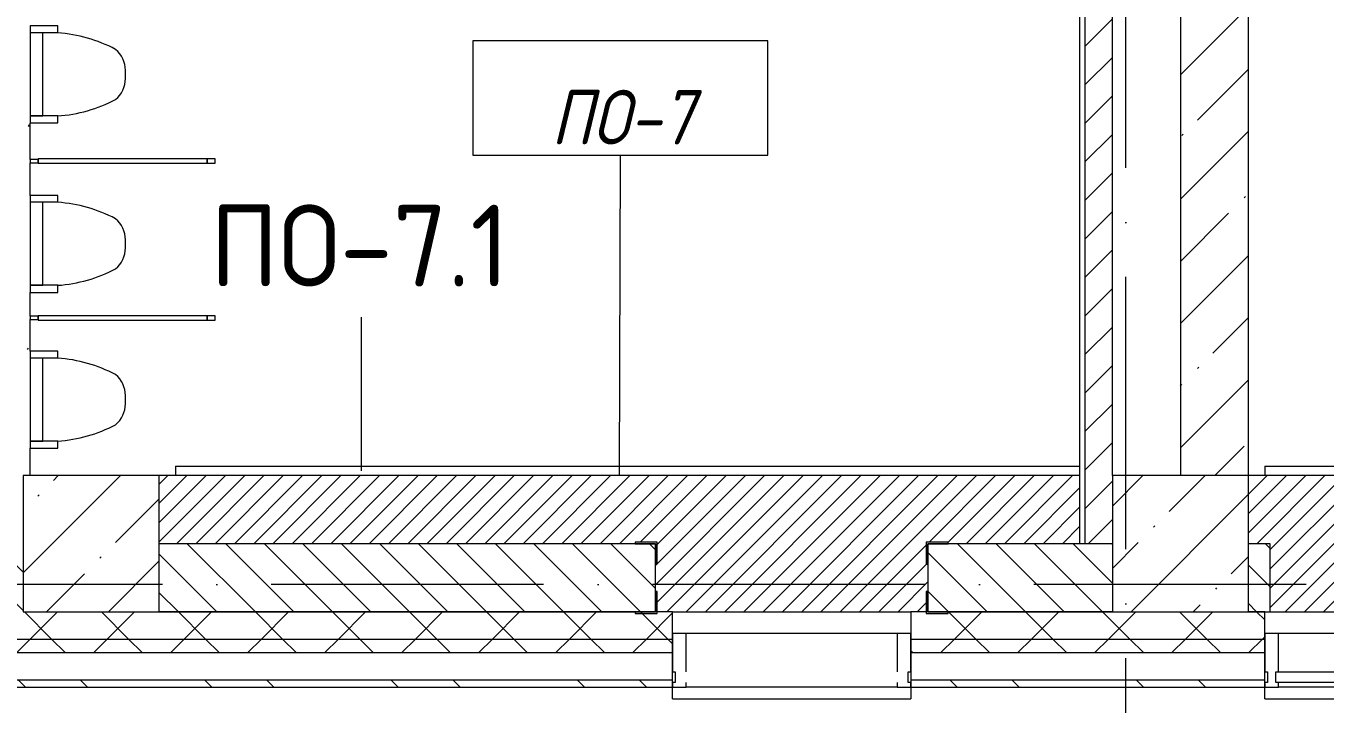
# Model space of a CAD drawing. Header units: millimetres. Extents: x -6467 to 106027, y -7090 to 195095.
# Drawn here: x 10520 to 15290, y 100357 to 102845 of the extents above; entities that cross this region are included whole.
import ezdxf

# ---------------------------------------------------------------- set-up
doc = ezdxf.new("R2010")
doc.units = ezdxf.units.MM
doc.linetypes.add('50_200_ШТРИХ_1Т_ш5_п1_п1_', pattern=[1400, 1000, -200, 0, -200])
for name, color, linetype, lineweight in [('A-FLOR', 7, 'Continuous', 9), ('A-FLOR-IDEN', 7, 'Continuous', 9), ('A-GLAZ', 7, 'Continuous', 5), ('A-GLAZ-CWMG', 7, 'Continuous', 9), ('A-GLAZ-CWMG-1', 7, 'Continuous', 20), ('A-WALL', 7, 'Continuous', 5), ('A-WALL-FNSH-1', 7, 'Continuous', 5), ('A-WALL-IDEN', 7, 'Continuous', 9), ('I-WALL', 7, 'Continuous', 5), ('S-COLS', 7, 'Continuous', 9), ('S-COLS-1', 7, 'Continuous', 5)]:
    doc.layers.add(name, color=color, linetype=linetype, lineweight=lineweight)
for name, color, linetype, lineweight, true_color in [('A-FLOR-PATT-1', 7, 'Continuous', 5, 0xd61c12), ('A-FLOR-PATT-3', 7, 'Continuous', 5, 0xd9e403), ('A-GENM-1', 7, 'Continuous', 9, 0xaaaaaa), ('A-GENM-2', 7, 'Continuous', 20, 0xaaaaaa), ('A-WALL-2', 7, 'Continuous', 5, 0xaaaaaa), ('I-WALL-1', 7, 'Continuous', 5, 0x787878), ('M-EQPM-1', 7, 'Continuous', 9, 0xaaaaaa), ('P-SANR-FIXT-1', 7, 'Continuous', 9, 0xaaaaaa), ('Оси-3', 7, '50_200_ШТРИХ_1Т_ш5_п1_п1_', 9, 0xaaaaaa)]:
    doc.layers.add(name, color=color, linetype=linetype, lineweight=lineweight, true_color=true_color)
doc.styles.add('GOST Common', font='', dxfattribs={"height": 300})
doc.styles.add('GOST Common_I', font='', dxfattribs={"width": 0.9, "height": 200})
doc.styles.get('GOST Common').set_extended_font_data('GOST Common')
doc.styles.get('GOST Common_I').set_extended_font_data('GOST Common', italic=True)
pattern_1 = [(0, (109.45, 102614.03), (406.4, 101.6), [6.706, -298.094, 6.706, -298.094, -1625.6]), (0, (109.45, 102614.03), (406.4, 101.6), [-609.6, 6.706, -602.894, 6.706, -298.094, -711.2]), (0, (109.45, 102614.03), (406.4, 101.6), [-1524, 6.706, -196.494, 6.706, -501.294]), (120, (261.85, 102664.83), (-291.1882, 301.1527), [6.706, -298.094, 6.706, -298.094, -1625.6]), (120, (261.85, 102664.83), (-291.1882, 301.1527), [-609.6, 6.706, -602.894, 6.706, -298.094, -711.2]), (120, (261.85, 102664.83), (-291.1882, 301.1527), [-1524, 6.706, -196.494, 6.706, -501.294]), (240, (312.65, 102868.03), (-115.2118, -402.7527), [6.706, -298.094, 6.706, -298.094, -1625.6]), (240, (312.65, 102868.03), (-115.2118, -402.7527), [-609.6, 6.706, -602.894, 6.706, -298.094, -711.2]), (240, (312.65, 102868.03), (-115.2118, -402.7527), [-1524, 6.706, -196.494, 6.706, -501.294])]
pattern_2 = [(45, (109.45, 102614.03), (-141.42136, 141.42136), []), (135, (109.45, 102614.03), (-141.42136, -141.42136), [])]

# ---------------------------------------------------------------- blocks, each defined once
blk = doc.blocks.new('BSC_Колонна _Прямоугольная - 500х500-V74-АИ_План этажа Радиаторы_3')
at = {"layer": 'S-COLS-1'}
h = blk.add_hatch(dxfattribs=at)
h.set_pattern_fill('FP_102', color=256, style=0, pattern_type=2)
h.set_pattern_definition([(45, (-10650, 1668.96), (-228.0985, 228.0985), []), (45, (-10421.9, 1668.96), (-228.0985, 228.0985), [403.225, -80.645, 6.706, -73.939])])
h.paths.add_polyline_path([(-250, -250), (250, -250), (250, 250), (-250, 250), (-250, 4.1)])
for p, q in [((250, 250), (-250, 250)), ((-250, 250), (-250, -250)), ((250, -250), (250, 250)), ((-250, -250), (250, -250))]:
    blk.add_line(p, q, dxfattribs=at)
blk = doc.blocks.new('Прямоугольный импост - Импост структурный с накладкой - 180мм-22437121-АИ_План этажа Радиаторы_3')
at = {"layer": 'A-GLAZ-CWMG-1'}
for p, q in [((-50, 0), (-50, 17)), ((-50, 17), (0, 17)), ((0, 0), (-10, 0)), ((-10, 0), (-10, -40)), ((0, 17), (0, 0)), ((-50, -180), (-50, -40)), ((-10, -40), (0, -40)), ((0, -40), (0, -180)), ((0, -180), (-50, -180))]:
    blk.add_line(p, q, dxfattribs=at)
blk = doc.blocks.new('Прямоугольный импост - Импост структурный с накладкой - 180мм-V176-АИ_План этажа Радиаторы_3')
at = {"layer": 'A-GLAZ-CWMG'}
for p, q in [((6638, 55111), (5863, 55111)), ((6638, 54914), (5863, 54914))]:
    blk.add_line(p, q, dxfattribs=at)
blk = doc.blocks.new('Прямоугольный импост - Импост структурный с накладкой - 180мм-22437100-АИ_План этажа Радиаторы_3')
at = {"layer": 'A-GLAZ-CWMG-1'}
for p, q in [((-25, 0), (-25, 17)), ((-25, 17), (25, 17)), ((25, 0), (15, 0)), ((15, 0), (15, -40)), ((25, 17), (25, 0)), ((-25, -180), (-25, -40)), ((15, -40), (25, -40)), ((25, -40), (25, -180)), ((25, -180), (-25, -180))]:
    blk.add_line(p, q, dxfattribs=at)
blk = doc.blocks.new('Прямоугольный импост - Импост структурный с накладкой - 180мм-22437155-АИ_План этажа Радиаторы_3')
at = {"layer": 'A-GLAZ-CWMG-1'}
for p, q in [((0, 17), (-50, 17)), ((-50, 17), (-50, 0)), ((-10, -40), (-10, 0)), ((-10, 0), (0, 0)), ((0, 0), (0, 17)), ((-50, -40), (-50, -180)), ((0, -40), (-10, -40)), ((0, -180), (0, -40)), ((-50, -180), (0, -180))]:
    blk.add_line(p, q, dxfattribs=at)
blk = doc.blocks.new('Прямоугольный импост - Импост структурный с накладкой - 180мм-23338947-АИ_План этажа Радиаторы_3')
at = {"layer": 'A-GLAZ-CWMG'}
for p, q in [((15783.9, -1999), (15010, -1999)), ((15783.9, -2179), (15010, -2179)), ((15783.9, -2196), (15010, -2196))]:
    blk.add_line(p, q, dxfattribs=at)
blk = doc.blocks.new('BSC_Колонна _Прямоугольная - 500х500-V270-АИ_План этажа Радиаторы_3')
at = {"layer": 'S-COLS-1'}
h = blk.add_hatch(dxfattribs=at)
h.set_pattern_fill('FP_219', color=256, style=0, pattern_type=2)
h.set_pattern_definition([(45, (-14650, 1668.96), (-228.0985, 228.0985), []), (45, (-14421.9, 1668.96), (-228.0985, 228.0985), [403.225, -80.645, 6.706, -73.939])])
h.paths.add_polyline_path([(-250, -250), (250, -250), (250, 250), (-250, 250), (-250, 4.1)])
for p, q in [((250, 250), (-250, 250)), ((-250, 250), (-250, -250)), ((250, -250), (250, 250)), ((-250, -250), (250, -250))]:
    blk.add_line(p, q, dxfattribs=at)
blk = doc.blocks.new('Прямоугольный импост - Импост структурный с накладкой - 180мм-22437157-АИ_План этажа Радиаторы_3')
at = {"layer": 'A-GLAZ-CWMG-1'}
for p, q in [((0, 17), (-50, 17)), ((-50, 17), (-50, 0)), ((-50, 0), (-40, 0)), ((-40, 0), (-40, -40)), ((-10, -40), (-10, 0)), ((-10, 0), (0, 0)), ((0, 0), (0, 17)), ((-40, -40), (-50, -40)), ((-50, -40), (-50, -180)), ((0, -40), (-10, -40)), ((0, -180), (0, -40)), ((-50, -180), (0, -180))]:
    blk.add_line(p, q, dxfattribs=at)
blk = doc.blocks.new('Фахверк _газобетон торцы_495 - Фахверк _газобетон торцы_-25580327-АИ_План этажа Радиаторы_3')
at = {"layer": 'A-GENM-2'}
for p, q in [((89406, 11134.7), (89325, 11134.7)), ((89325, 11134.7), (89325, 11128.7)), ((89325, 11128.7), (89400, 11128.7)), ((89400, 11128.7), (89400, 11053.7)), ((89406, 11053.7), (89406, 11134.7)), ((89400, 11053.7), (89406, 11053.7)), ((89400, 10953.7), (89400, 10878.7)), ((89406, 10953.7), (89400, 10953.7)), ((89406, 10872.7), (89406, 10953.7)), ((89400, 10878.7), (89325, 10878.7)), ((89325, 10878.7), (89325, 10872.7)), ((89325, 10872.7), (89406, 10872.7))]:
    blk.add_line(p, q, dxfattribs=at)
blk = doc.blocks.new('Фахверк _газобетон торцы_496 - Фахверк _газобетон торцы_-25580347-АИ_План этажа Радиаторы_3')
at = {"layer": 'A-GENM-2'}
for p, q in [((89406, 11134.7), (89325, 11134.7)), ((89325, 11134.7), (89325, 11128.7)), ((89325, 11128.7), (89400, 11128.7)), ((89400, 11128.7), (89400, 11053.7)), ((89406, 11053.7), (89406, 11134.7)), ((89400, 11053.7), (89406, 11053.7)), ((89400, 10953.7), (89400, 10878.7)), ((89406, 10953.7), (89400, 10953.7)), ((89406, 10872.7), (89406, 10953.7)), ((89400, 10878.7), (89325, 10878.7)), ((89325, 10878.7), (89325, 10872.7)), ((89325, 10872.7), (89406, 10872.7))]:
    blk.add_line(p, q, dxfattribs=at)
blk = doc.blocks.new('Отлив_СКБ - Отлив витража-25810885-АИ_План этажа Радиаторы_3')
at = {"layer": 'A-GLAZ'}
for p, q in [((0, 57), (0, 100)), ((875, 100), (0, 100)), ((875, 100), (875, 57)), ((0, 2), (10, 2)), ((865, 2), (875, 2))]:
    blk.add_line(p, q, dxfattribs=at)
blk = doc.blocks.new('Отлив_СКБ - Отлив витража-25814842-АИ_План этажа Радиаторы_3')
at = {"layer": 'A-GLAZ'}
for p, q in [((7630, 100), (0, 100)), ((7630, 100), (7630, 57)), ((6796.1, 2), (7590, 2)), ((7620, 2), (7630, 2)), ((7580, 0), (6806.1, 0))]:
    blk.add_line(p, q, dxfattribs=at)
blk = doc.blocks.new('Писсуар-Настенный_350-3D - Писсуар-Настенный_350-3D-29186888-АИ_План этажа Радиаторы_3')
at = {"layer": 'P-SANR-FIXT-1'}
for p, q in [((-109.1, 410), (-124.1, 410)), ((-94.1, 410), (-109.1, 410)), ((-261.5, 161.6), (-286.9, 161.6)), ((-286.9, 161.6), (-286.9, 60)), ((-261.5, 161.6), (-261.5, 60)), ((69.2, 161.6), (43.3, 161.6)), ((43.3, 161.6), (43.3, 60)), ((69.2, 60), (69.2, 161.6)), ((43.3, 106.9), (-261.5, 106.9)), ((-261.5, 106.9), (-261.5, 60)), ((43.3, 60), (43.3, 106.9)), ((-286.9, 60), (69.2, 60))]:
    blk.add_line(p, q, dxfattribs=at)
for centre, radius, start, end in [((-124.1, 309.4), 100.6, 90, 140), ((-94.1, 309.4), 100.6, 40, 90), ((279, 122.9), 541.9, 152.3797, 175.9011), ((-497.1, 122.9), 541.9, 4.0989, 27.6203)]:
    blk.add_arc(centre, radius, start, end, dxfattribs=at)
blk = doc.blocks.new('SMP_ДушеваяПерегородка_P1 - Туалетная кабинка 4-29189121-АИ_План этажа Радиаторы_3')
at = {"layer": 'M-EQPM-1'}
for p, q in [((8, 740), (-8, 740)), ((-8, 740), (-8, 710)), ((8, 710), (8, 740)), ((8, 710), (-8, 710)), ((-8, 710), (-8, 90)), ((-8, 710), (8, 710)), ((8, 90), (8, 710)), ((-8, 90), (8, 90)), ((6, 90), (-6, 90)), ((-6, 90), (-6, 60)), ((-6, 60), (6, 60)), ((6, 60), (6, 90))]:
    blk.add_line(p, q, dxfattribs=at)
blk = doc.blocks.new('AAR_СКБ_Марка_Перекрытия_1 мм - Марка пола-27961726-АИ_План этажа Радиаторы_3')
at = {"layer": 'A-FLOR-IDEN'}
for p, q in [((2.723, 2.101), (-2.69, 2.101)), ((-2.69, 2.101), (-2.69, 0)), ((2.723, 0), (2.723, 2.101)), ((-2.69, 0), (2.723, 0))]:
    blk.add_line(p, q, dxfattribs=at)

msp = doc.modelspace()

# ---------------------------------------------------------------- hatches: boundary and pattern name
at = {"layer": 'A-FLOR-PATT-1'}
h = msp.add_hatch(dxfattribs=at)
h.set_pattern_fill('FP_288', color=256, style=0, pattern_type=2)
h.set_pattern_definition([(45, (15959.45, 100945.076), (-35.3553, 35.3553), [])])
h.paths.add_polyline_path([(16522.7, 100695.1), (16909.4, 100695.1), (16909.4, 101195.1), (15009.4, 101195.1), (15009.4, 100945.1), (15089.4, 100945.1), (15089.4, 100695.1), (16109.2, 100695.1)])
at = {"layer": 'A-FLOR-PATT-3'}
h = msp.add_hatch(dxfattribs=at)
h.set_pattern_fill('FP_287', color=256, style=0, pattern_type=2)
h.set_pattern_definition([(45, (12699.45, 100945.076), (-35.3553, 35.3553), [])])
h.paths.add_polyline_path([(13825.9, 100695.1), (13825.9, 100770.1), (13831.9, 100770.1), (13831.9, 100870.1), (13825.9, 100870.1), (13825.9, 100951.1), (13906.9, 100949.2), (13906.9, 100945.1), (14389.4, 100945.1), (14389.4, 101195.1), (11009.4, 101195.1), (11009.4, 100945.1), (12756.9, 100945.1), (12756.9, 100951.1), (12837.9, 100949.2), (12837.9, 100870.1), (12831.9, 100870.1), (12831.9, 100770.1), (12837.9, 100770.1), (12837.9, 100695.1), (13769.4, 100695.1)])
at = {"layer": 'A-WALL'}
h = msp.add_hatch(dxfattribs=at)
h.set_pattern_fill('FP_1', color=256, style=0, pattern_type=2)
h.set_pattern_definition([(45, (109.45, 102614.03), (-228.0985, 228.0985), []), (45, (337.55, 102614.03), (-228.0985, 228.0985), [403.225, -80.645, 6.706, -73.939])])
h.paths.add_polyline_path([(14759.4, 101195.1), (15009.4, 101195.1), (15009.4, 108195.1), (14759.4, 108195.1), (14759.4, 101652.3)])
h = msp.add_hatch(dxfattribs=at)
h.set_pattern_fill('FP_122', color=256, style=0, pattern_type=2)
h.set_pattern_definition(pattern_2)
h.paths.add_polyline_path([(101359.4, 100595.1), (101359.4, 100695.1), (92174.7, 100695.1), (92174.7, 100595.1), (101298.3, 100595.1)])
h.paths.add_polyline_path([(89719.2, 100595.1), (90474.7, 100595.1), (90474.7, 100695.1), (82634.4, 100695.1), (82634.4, 100595.1), (88892.1, 100595.1)])
h.paths.add_polyline_path([(81509.4, 100595.1), (81784.4, 100595.1), (81784.4, 100695.1), (80509.4, 100695.1), (80509.4, 100595.1), (81448.4, 100595.1)])
h.paths.add_polyline_path([(75658.9, 100595.1), (75869.4, 100595.1), (75869.4, 100695.1), (74569.4, 100695.1), (74569.4, 100595.1), (74831.8, 100595.1)])
h.paths.add_polyline_path([(77726.6, 100595.1), (78809.4, 100595.1), (78809.4, 100695.1), (77569.4, 100695.1), (77569.4, 100595.1)])
h.paths.add_polyline_path([(71009.4, 100595.1), (72869.4, 100595.1), (72869.4, 100695.1), (71009.4, 100695.1), (71009.4, 100597.6)])
h.paths.add_polyline_path([(65733.9, 100595.1), (66309.4, 100595.1), (66309.4, 100695.1), (65009.4, 100695.1), (65009.4, 100595.1), (65320.4, 100595.1)])
h.paths.add_polyline_path([(68215.2, 100595.1), (69309.4, 100595.1), (69309.4, 100695.1), (68009.4, 100695.1), (68009.4, 100595.1)])
h.paths.add_polyline_path([(59944.4, 100595.1), (60309.4, 100595.1), (60309.4, 100695.1), (59009.4, 100695.1), (59009.4, 100595.1), (59117.3, 100595.1)])
h.paths.add_polyline_path([(62009.4, 100595.1), (63309.4, 100595.1), (63309.4, 100695.1), (62009.4, 100695.1), (62009.4, 100597.6)])
h.paths.add_polyline_path([(57309.4, 100595.1), (57309.4, 100695.1), (56009.4, 100695.1), (56009.4, 100595.1), (57049.6, 100595.1)])
h.paths.add_polyline_path([(54154.8, 100595.1), (54309.4, 100595.1), (54309.4, 100695.1), (53009.4, 100695.1), (53009.4, 100595.1), (53327.7, 100595.1)])
h.paths.add_polyline_path([(51260, 100595.1), (51309.4, 100595.1), (51309.4, 100695.1), (50009.4, 100695.1), (50009.4, 100595.1), (50846.5, 100595.1)])
h.paths.add_polyline_path([(47124.7, 100595.1), (48309.4, 100595.1), (48309.4, 100695.1), (47014.4, 100695.1), (47014.4, 100595.1)])
h.paths.add_polyline_path([(45314.4, 100595.1), (45314.4, 100695.1), (44008.8, 100695.1), (44008.8, 100595.1), (45057, 100595.1)])
h.paths.add_polyline_path([(39267.4, 100595.1), (39309.4, 100595.1), (39309.4, 100695.1), (37709.4, 100695.1), (37709.4, 100595.1), (38440.3, 100595.1)])
h.paths.add_polyline_path([(41748.6, 100595.1), (42308.8, 100595.1), (42308.8, 100695.1), (41009.4, 100695.1), (41009.4, 100595.1), (41335.1, 100595.1)])
h.paths.add_polyline_path([(35959.1, 100595.1), (36009.4, 100595.1), (36009.4, 100695.1), (34709.4, 100695.1), (34709.4, 100595.1), (35132, 100595.1)])
h.paths.add_polyline_path([(33009.4, 100595.1), (33009.4, 100695.1), (31709.4, 100695.1), (31709.4, 100595.1), (32650.8, 100595.1)])
h.paths.add_polyline_path([(28928.9, 100595.1), (30009.4, 100595.1), (30009.4, 100695.1), (28709.4, 100695.1), (28709.4, 100595.1)])
h.paths.add_polyline_path([(23966.4, 100595.1), (24009.4, 100595.1), (24009.4, 100695.1), (22709.4, 100695.1), (22709.4, 100595.1), (23552.9, 100595.1)])
h.paths.add_polyline_path([(26034.1, 100595.1), (27009.4, 100595.1), (27009.4, 100695.1), (25709.4, 100695.1), (25709.4, 100595.1)])
h.paths.add_polyline_path([(14041.5, 100595.1), (15069.4, 100595.1), (15069.4, 100695.1), (13769.4, 100695.1), (13769.4, 100595.1)])
h.paths.add_polyline_path([(11146.7, 100595.1), (12894.4, 100595.1), (12894.4, 100695.1), (7434.8, 100695.1), (7434.8, 100595.1), (10319.6, 100595.1)])
h.paths.add_polyline_path([(6184.3, 100595.1), (6559.8, 100595.1), (6559.8, 100695.1), (-2440.6, 100695.1), (-2440.6, 100595.1), (2875.9, 100595.1)])
h = msp.add_hatch(dxfattribs=at)
h.set_pattern_fill('FP_122', color=256, style=0, pattern_type=2)
h.set_pattern_definition(pattern_2)
h.paths.add_polyline_path([(101459.4, 100545.1), (101459.4, 100595.1), (92174.7, 100595.1), (92174.7, 100545.1), (101359.4, 100545.1)])
h.paths.add_polyline_path([(88892.1, 100545.1), (90474.7, 100545.1), (90474.7, 100595.1), (82634.4, 100595.1), (82634.4, 100545.1), (85583.8, 100545.1)])
h.paths.add_polyline_path([(81034.9, 100545.1), (81784.4, 100545.1), (81784.4, 100595.1), (80509.4, 100595.1), (80509.4, 100545.1), (80621.3, 100545.1)])
h.paths.add_polyline_path([(78553.6, 100545.1), (78809.4, 100545.1), (78809.4, 100595.1), (77569.4, 100595.1), (77569.4, 100545.1), (78140.1, 100545.1)])
h.paths.add_polyline_path([(72869.4, 100545.1), (72869.4, 100595.1), (71009.4, 100595.1), (71009.4, 100545.1), (72764.1, 100545.1)])
h.paths.add_polyline_path([(74569.4, 100545.1), (75869.4, 100545.1), (75869.4, 100595.1), (74569.4, 100595.1)])
h.paths.add_polyline_path([(68009.4, 100545.1), (69309.4, 100545.1), (69309.4, 100595.1), (68009.4, 100595.1)])
h.paths.add_polyline_path([(66309.4, 100545.1), (66309.4, 100595.1), (65009.4, 100595.1), (65009.4, 100545.1), (66147.5, 100545.1)])
h.paths.add_polyline_path([(63252.7, 100545.1), (63309.4, 100545.1), (63309.4, 100595.1), (62009.4, 100595.1), (62009.4, 100545.1), (62425.6, 100545.1)])
h.paths.add_polyline_path([(56009.4, 100545.1), (57309.4, 100545.1), (57309.4, 100595.1), (56009.4, 100595.1)])
h.paths.add_polyline_path([(59009.4, 100545.1), (60309.4, 100545.1), (60309.4, 100595.1), (59009.4, 100595.1)])
h.paths.add_polyline_path([(51309.4, 100545.1), (51309.4, 100595.1), (50009.4, 100595.1), (50009.4, 100545.1), (51260, 100545.1)])
h.paths.add_polyline_path([(53009.4, 100545.1), (54309.4, 100545.1), (54309.4, 100595.1), (53009.4, 100595.1)])
h.paths.add_polyline_path([(45057, 100545.1), (45314.4, 100545.1), (45314.4, 100595.1), (44008.8, 100595.1), (44008.8, 100545.1), (44229.9, 100545.1)])
h.paths.add_polyline_path([(47951.7, 100545.1), (48309.4, 100545.1), (48309.4, 100595.1), (47014.4, 100595.1), (47014.4, 100545.1), (47538.2, 100545.1)])
h.paths.add_polyline_path([(41009.4, 100545.1), (42308.8, 100545.1), (42308.8, 100595.1), (41009.4, 100595.1)])
h.paths.add_polyline_path([(37709.4, 100545.1), (39309.4, 100545.1), (39309.4, 100595.1), (37709.4, 100595.1)])
h.paths.add_polyline_path([(36009.4, 100545.1), (36009.4, 100595.1), (34709.4, 100595.1), (34709.4, 100545.1), (35959.1, 100545.1)])
h.paths.add_polyline_path([(29756, 100545.1), (30009.4, 100545.1), (30009.4, 100595.1), (28709.4, 100595.1), (28709.4, 100545.1), (29342.5, 100545.1)])
h.paths.add_polyline_path([(31823.7, 100545.1), (33009.4, 100545.1), (33009.4, 100595.1), (31709.4, 100595.1), (31709.4, 100545.1)])
h.paths.add_polyline_path([(27009.4, 100545.1), (27009.4, 100595.1), (25709.4, 100595.1), (25709.4, 100545.1), (26861.2, 100545.1)])
h.paths.add_polyline_path([(23966.4, 100545.1), (24009.4, 100545.1), (24009.4, 100595.1), (22709.4, 100595.1), (22709.4, 100545.1), (23552.9, 100545.1)])
h.paths.add_polyline_path([(14868.6, 100545.1), (15069.4, 100545.1), (15069.4, 100595.1), (13769.4, 100595.1), (13769.4, 100545.1), (14455, 100545.1)])
h.paths.add_polyline_path([(12800.9, 100545.1), (12894.4, 100545.1), (12894.4, 100595.1), (7434.8, 100595.1), (7434.8, 100545.1), (11146.7, 100545.1)])
h.paths.add_polyline_path([(6184.3, 100545.1), (6559.8, 100545.1), (6559.8, 100595.1), (-2490.6, 100595.1), (-2490.6, 100545.1), (2875.9, 100545.1)])
at = {"layer": 'A-WALL-2'}
h = msp.add_hatch(dxfattribs=at)
h.set_pattern_fill('FP_121', color=256, style=0, pattern_type=2)
h.set_pattern_definition([(135, (109.45, 102614.03), (-342.1478, -342.1478), []), (135, (337.55, 102614.03), (-342.1478, -342.1478), [])])
h.paths.add_polyline_path([(101509.4, 100418.1), (101609.4, 100418.1), (101609.4, 100445.1), (92174.7, 100445.1), (92174.7, 100418.1), (101459.4, 100418.1)])
h.paths.add_polyline_path([(89719.2, 100418.1), (90474.7, 100418.1), (90474.7, 100445.1), (82634.4, 100445.1), (82634.4, 100418.1), (88892.1, 100418.1)])
h.paths.add_polyline_path([(81784.4, 100418.1), (81784.4, 100445.1), (80509.4, 100445.1), (80509.4, 100418.1), (81448.4, 100418.1)])
h.paths.add_polyline_path([(77726.6, 100418.1), (78809.4, 100418.1), (78809.4, 100445.1), (77569.4, 100445.1), (77569.4, 100418.1)])
h.paths.add_polyline_path([(75869.4, 100418.1), (75869.4, 100445.1), (74569.4, 100445.1), (74569.4, 100418.1), (75658.9, 100418.1)])
h.paths.add_polyline_path([(71009.4, 100418.1), (72869.4, 100418.1), (72869.4, 100445.1), (71009.4, 100445.1)])
h.paths.add_polyline_path([(66147.5, 100418.1), (66309.4, 100418.1), (66309.4, 100445.1), (65009.4, 100445.1), (65009.4, 100418.1), (65733.9, 100418.1)])
h.paths.add_polyline_path([(69042.2, 100418.1), (69309.4, 100418.1), (69309.4, 100445.1), (68009.4, 100445.1), (68009.4, 100418.1), (68215.2, 100418.1)])
h.paths.add_polyline_path([(63309.4, 100418.1), (63309.4, 100445.1), (62009.4, 100445.1), (62009.4, 100418.1), (63252.7, 100418.1)])
h.paths.add_polyline_path([(60309.4, 100418.1), (60309.4, 100445.1), (59009.4, 100445.1), (59009.4, 100418.1), (59944.4, 100418.1)])
h.paths.add_polyline_path([(57049.6, 100418.1), (57309.4, 100418.1), (57309.4, 100445.1), (56009.4, 100445.1), (56009.4, 100418.1), (56636.1, 100418.1)])
h.paths.add_polyline_path([(54154.8, 100418.1), (54309.4, 100418.1), (54309.4, 100445.1), (53009.4, 100445.1), (53009.4, 100418.1), (53327.7, 100418.1)])
h.paths.add_polyline_path([(51260, 100418.1), (51309.4, 100418.1), (51309.4, 100445.1), (50009.4, 100445.1), (50009.4, 100418.1), (50846.5, 100418.1)])
h.paths.add_polyline_path([(47124.7, 100418.1), (48309.4, 100418.1), (48309.4, 100445.1), (47014.4, 100445.1), (47014.4, 100418.1)])
h.paths.add_polyline_path([(45057, 100418.1), (45314.4, 100418.1), (45314.4, 100445.1), (44008.8, 100445.1), (44008.8, 100418.1), (44229.9, 100418.1)])
h.paths.add_polyline_path([(42308.8, 100418.1), (42308.8, 100445.1), (41009.4, 100445.1), (41009.4, 100418.1), (42162.2, 100418.1)])
h.paths.add_polyline_path([(39309.4, 100418.1), (39309.4, 100445.1), (37709.4, 100445.1), (37709.4, 100418.1), (39267.4, 100418.1)])
h.paths.add_polyline_path([(34709.4, 100418.1), (36009.4, 100418.1), (36009.4, 100445.1), (34709.4, 100445.1)])
h.paths.add_polyline_path([(31823.7, 100418.1), (33009.4, 100418.1), (33009.4, 100445.1), (31709.4, 100445.1), (31709.4, 100418.1)])
h.paths.add_polyline_path([(30009.4, 100418.1), (30009.4, 100445.1), (28709.4, 100445.1), (28709.4, 100418.1), (29756, 100418.1)])
h.paths.add_polyline_path([(23552.9, 100418.1), (24009.4, 100418.1), (24009.4, 100445.1), (22709.4, 100445.1), (22709.4, 100418.1), (22725.8, 100418.1)])
h.paths.add_polyline_path([(25709.4, 100418.1), (27009.4, 100418.1), (27009.4, 100445.1), (25709.4, 100445.1)])
h.paths.add_polyline_path([(14041.5, 100418.1), (15069.4, 100418.1), (15069.4, 100445.1), (13769.4, 100445.1), (13769.4, 100418.1)])
h.paths.add_polyline_path([(10319.6, 100418.1), (12894.4, 100418.1), (12894.4, 100445.1), (7434.8, 100445.1), (7434.8, 100418.1), (9492.6, 100418.1)])
h.paths.add_polyline_path([(6184.3, 100418.1), (6559.8, 100418.1), (6559.8, 100445.1), (-2617.6, 100445.1), (-2617.6, 100418.1), (2875.9, 100418.1)])
at = {"layer": 'I-WALL'}
h = msp.add_hatch(dxfattribs=at)
h.set_pattern_fill('FP_5', color=256, style=0, pattern_type=2)
h.set_pattern_definition([(45, (109.45, 102614.03), (-70.7107, 70.7107), [])])
h.paths.add_polyline_path([(14455, 100945.1), (14509.4, 100945.1), (14509.4, 108445.1), (14409.4, 108445.1), (14409.4, 100945.1)])
h = msp.add_hatch(dxfattribs=at)
h.set_pattern_fill('FP_2', color=256, style=0, pattern_type=2)
h.set_pattern_definition([(135, (109.45, 102614.03), (-70.71068, -70.71068), [])])
h.paths.add_polyline_path([(81009.4, 100695.1), (81009.4, 100945.1), (80569.4, 100945.1), (80569.4, 100695.1), (80621.3, 100695.1)])
h.paths.add_polyline_path([(75809.4, 100695.1), (75809.4, 100945.1), (75509.4, 100945.1), (75509.4, 100695.1), (75658.9, 100695.1)])
h.paths.add_polyline_path([(77629.4, 100695.1), (78749.4, 100695.1), (78749.4, 100945.1), (77629.4, 100945.1)])
h.paths.add_polyline_path([(72764.1, 100695.1), (72809.4, 100695.1), (72809.4, 100945.1), (72509.4, 100945.1), (72509.4, 100695.1)])
h.paths.add_polyline_path([(71069.9, 100695.1), (71459.4, 100695.1), (71459.4, 100945.1), (71069.9, 100945.1)])
h.paths.add_polyline_path([(74629.4, 100695.1), (75009.4, 100695.1), (75009.4, 100945.1), (74629.4, 100945.1)])
h.paths.add_polyline_path([(72009.4, 100695.1), (72009.4, 100945.1), (71959.4, 100945.1), (71959.4, 100695.1)])
h.paths.add_polyline_path([(66147.5, 100695.1), (66249.9, 100695.1), (66249.9, 100945.1), (65069.9, 100945.1), (65069.9, 100695.1), (65733.9, 100695.1)])
h.paths.add_polyline_path([(68069.9, 100695.1), (68459.4, 100695.1), (68459.4, 100945.1), (68069.9, 100945.1)])
h.paths.add_polyline_path([(68959.4, 100695.1), (69249.9, 100695.1), (69249.9, 100945.1), (68959.4, 100945.1), (68959.4, 100883.5)])
h.paths.add_polyline_path([(60249.9, 100695.1), (60249.9, 100945.1), (59959.4, 100945.1), (59959.4, 100695.1)])
h.paths.add_polyline_path([(62069.9, 100695.1), (62459.4, 100695.1), (62459.4, 100945.1), (62069.9, 100945.1)])
h.paths.add_polyline_path([(62959.4, 100695.1), (63249.9, 100695.1), (63249.9, 100945.1), (62959.4, 100945.1), (62959.4, 100883.5)])
h.paths.add_polyline_path([(59069.9, 100695.1), (59459.4, 100695.1), (59459.4, 100945.1), (59069.9, 100945.1)])
h.paths.add_polyline_path([(56636.1, 100695.1), (57249.9, 100695.1), (57249.9, 100945.1), (56069.9, 100945.1), (56069.9, 100695.1), (56222.5, 100695.1)])
h.paths.add_polyline_path([(53459.4, 100695.1), (53459.4, 100945.1), (53069.9, 100945.1), (53069.9, 100695.1), (53327.7, 100695.1)])
h.paths.add_polyline_path([(54249.9, 100695.1), (54249.9, 100945.1), (53959.4, 100945.1), (53959.4, 100695.1), (54154.8, 100695.1)])
h.paths.add_polyline_path([(50069.9, 100695.1), (50459.4, 100695.1), (50459.4, 100945.1), (50069.9, 100945.1)])
h.paths.add_polyline_path([(51249.9, 100695.1), (51249.9, 100945.1), (50959.4, 100945.1), (50959.4, 100695.1)])
h.paths.add_polyline_path([(47538.2, 100695.1), (48249.9, 100695.1), (48249.9, 100945.1), (47074.9, 100945.1), (47074.9, 100695.1), (47124.7, 100695.1)])
h.paths.add_polyline_path([(45057, 100695.1), (45254.9, 100695.1), (45254.9, 100945.1), (44959.4, 100945.1), (44959.4, 100695.1)])
h.paths.add_polyline_path([(44459.4, 100695.1), (44459.4, 100945.1), (44069.3, 100945.1), (44069.3, 100695.1), (44229.9, 100695.1)])
h.paths.add_polyline_path([(38959.4, 100695.1), (39249.9, 100695.1), (39249.9, 100945.1), (38959.4, 100945.1), (38959.4, 100896)])
h.paths.add_polyline_path([(42162.2, 100695.1), (42249.3, 100695.1), (42249.3, 100945.1), (41959.4, 100945.1), (41959.4, 100695.1)])
h.paths.add_polyline_path([(41459.4, 100695.1), (41459.4, 100945.1), (41069.9, 100945.1), (41069.9, 100695.1), (41335.1, 100695.1)])
h.paths.add_polyline_path([(38440.3, 100695.1), (38459.4, 100695.1), (38459.4, 100945.1), (38409.4, 100945.1), (38409.4, 100695.1)])
h.paths.add_polyline_path([(35949.9, 100695.1), (35949.9, 100945.1), (35409.4, 100945.1), (35409.4, 100695.1)])
h.paths.add_polyline_path([(37909.4, 100695.1), (37909.4, 100945.1), (37769.9, 100945.1), (37769.9, 100695.1)])
h.paths.add_polyline_path([(34769.9, 100695.1), (34909.4, 100695.1), (34909.4, 100945.1), (34769.9, 100945.1)])
h.paths.add_polyline_path([(31769.9, 100695.1), (32949.9, 100695.1), (32949.9, 100945.1), (31769.9, 100945.1)])
h.paths.add_polyline_path([(29409.4, 100695.1), (29949.9, 100695.1), (29949.9, 100945.1), (29409.4, 100945.1), (29409.4, 100809.6)])
h.paths.add_polyline_path([(28909.4, 100695.1), (28909.4, 100945.1), (28769.9, 100945.1), (28769.9, 100695.1)])
h.paths.add_polyline_path([(25769.9, 100695.1), (25909.4, 100695.1), (25909.4, 100945.1), (25769.9, 100945.1)])
h.paths.add_polyline_path([(26409.4, 100695.1), (26949.9, 100695.1), (26949.9, 100945.1), (26409.4, 100945.1), (26409.4, 100809.6)])
h.paths.add_polyline_path([(23949.9, 100695.1), (23949.9, 100945.1), (22709.4, 100945.1), (22709.4, 100695.1), (23552.9, 100695.1)])
h.paths.add_polyline_path([(15009.4, 100695.1), (15089.4, 100695.1), (15089.4, 100945.1), (15009.4, 100945.1), (15009.4, 100729.6)])
h.paths.add_polyline_path([(14455, 100695.1), (14509.4, 100695.1), (14509.4, 100945.1), (13831.9, 100945.1), (13831.9, 100695.1), (14041.5, 100695.1)])
h.paths.add_polyline_path([(7838.4, 100695.1), (10509.4, 100695.1), (10509.4, 100945.1), (7497.3, 100945.1), (7497.3, 100695.1)])
h.paths.add_polyline_path([(12800.9, 100695.1), (12831.9, 100695.1), (12831.9, 100945.1), (11009.4, 100945.1), (11009.4, 100695.1), (11146.7, 100695.1)])
h.paths.add_polyline_path([(5909.4, 100695.1), (6497.3, 100695.1), (6497.3, 100945.1), (5909.4, 100945.1)])
at = {"layer": 'I-WALL-1'}
h = msp.add_hatch(dxfattribs=at)
h.set_pattern_fill('FP_3', color=256, style=0, pattern_type=2)
h.set_pattern_definition(pattern_1)
h.paths.add_polyline_path([(14389.4, 100945.1), (14409.4, 100945.1), (14409.4, 105547.7), (14389.4, 105547.7), (14389.4, 100949.2)])
h.paths.add_polyline_path([(14389.4, 105647.7), (14409.4, 105647.7), (14409.4, 108445.1), (14389.4, 108445.1), (14389.4, 107277.3)])
h = msp.add_hatch(dxfattribs=at)
h.set_pattern_fill('FP_3', color=256, style=0, pattern_type=2)
h.set_pattern_definition(pattern_1)
h.paths.add_polyline_path([(10514.8, 101195.1), (10534.8, 101195.1), (10534.8, 105535.1), (10514.8, 105535.1), (10514.8, 101290.4)])

# ---------------------------------------------------------------- linework, layer by layer
at = {"layer": 'A-FLOR'}
for p, q in [((14389.4, 101195.1), (11009.4, 101195.1)), ((16909.4, 101195.1), (15009.4, 101195.1)), ((12894.4, 100695.1), (13769.4, 100695.1)), ((15089.4, 100695.1), (16909.4, 100695.1))]:
    msp.add_line(p, q, dxfattribs=at)
at = {"layer": 'A-FLOR-IDEN'}
msp.add_line((12699.4, 101195.1), (12702.8, 102370.8), dxfattribs=at)
at = {"layer": 'A-WALL'}
for p, q in [((14759.4, 108195.1), (14759.4, 101195.1)), ((15009.4, 101195.1), (15009.4, 108195.1)), ((14409.4, 100945.1), (14409.4, 105547.7)), ((11069.4, 101230.1), (14389.4, 101230.1)), ((11069.4, 101230.1), (11069.4, 101195.1)), ((15069.4, 101230.1), (16849.4, 101230.1)), ((15069.4, 101230.1), (15069.4, 101195.1)), ((12831.9, 100945.1), (11009.4, 100945.1)), ((12831.9, 100695.1), (12831.9, 100945.1)), ((14509.4, 100945.1), (13831.9, 100945.1)), ((13831.9, 100945.1), (13831.9, 100695.1)), ((15089.4, 100945.1), (15009.4, 100945.1)), ((15089.4, 100695.1), (15089.4, 100945.1)), ((11009.4, 100695.1), (12831.9, 100695.1)), ((13831.9, 100695.1), (14509.4, 100695.1)), ((15009.4, 100695.1), (15089.4, 100695.1)), ((7434.8, 100595.1), (12894.4, 100595.1)), ((13769.4, 100595.1), (15069.4, 100595.1)), ((7434.8, 100545.1), (12894.4, 100545.1)), ((13769.4, 100545.1), (15069.4, 100545.1)), ((7434.8, 100445.1), (12894.4, 100445.1)), ((13769.4, 100445.1), (15069.4, 100445.1))]:
    msp.add_line(p, q, dxfattribs=at)
at = {"layer": 'A-WALL-FNSH-1'}
for p, q in [((14509.4, 101195.1), (14509.4, 107295.1)), ((14389.4, 105527.7), (14389.4, 100945.1)), ((10534.8, 102355.7), (10534.8, 102489.3)), ((10534.8, 102223.8), (10534.8, 102343.7)), ((10534.8, 101779.7), (10534.8, 101867.7)), ((10534.8, 101652.3), (10534.8, 101767.7)), ((10534.8, 101195.1), (10534.8, 101295.5)), ((12894.4, 100695.1), (11009.4, 100695.1)), ((12894.4, 100418.1), (12894.4, 100695.1)), ((14509.4, 100695.1), (13769.4, 100695.1)), ((13769.4, 100695.1), (13769.4, 100418.1)), ((15069.4, 100695.1), (15009.4, 100695.1)), ((15069.4, 100418.1), (15069.4, 100695.1)), ((7434.8, 100418.1), (12894.4, 100418.1)), ((13769.4, 100418.1), (15069.4, 100418.1))]:
    msp.add_line(p, q, dxfattribs=at)
at = {"layer": 'A-WALL-IDEN'}
msp.add_line((11752.1, 101212.6), (11752.1, 101776.1), dxfattribs=at)
at = {"layer": 'Оси-3'}
for p, q in [((14559.4, 96724.3), (14559.4, 152250.1)), ((104827.4, 100795.1), (-5157.9, 100795.1))]:
    msp.add_line(p, q, dxfattribs=at)

# ---------------------------------------------------------------- block references
at = {"layer": 'A-FLOR-IDEN', "xscale": 199.9999999999999, "yscale": 199.9999999999999, "zscale": 199.9999999999999}
msp.add_blockref('AAR_СКБ_Марка_Перекрытия_1 мм - Марка пола-27961726-АИ_План этажа Радиаторы_3', (12699.4, 102370.8), dxfattribs=at)
at = {"layer": 'A-GENM-1'}
msp.add_blockref('Фахверк _газобетон торцы_495 - Фахверк _газобетон торцы_-25580327-АИ_План этажа Радиаторы_3', (-76568.1, 89816.3), dxfattribs=at)
at = {"layer": 'A-GENM-1', "rotation": 180}
msp.add_blockref('Фахверк _газобетон торцы_496 - Фахверк _газобетон торцы_-25580347-АИ_План этажа Радиаторы_3', (103231.9, 111823.8), dxfattribs=at)
at = {"layer": 'A-GLAZ', "rotation": 180}
for name, p in [('Отлив_СКБ - Отлив витража-25810885-АИ_План этажа Радиаторы_3', (13769.4, 100475.1)), ('Отлив_СКБ - Отлив витража-25814842-АИ_План этажа Радиаторы_3', (22699.4, 100475.1))]:
    msp.add_blockref(name, p, dxfattribs=at)
at = {"layer": 'A-GLAZ-CWMG', "rotation": 180}
for name, p in [('Прямоугольный импост - Импост структурный с накладкой - 180мм-22437155-АИ_План этажа Радиаторы_3', (12894.4, 100435.1)), ('Прямоугольный импост - Импост структурный с накладкой - 180мм-22437157-АИ_План этажа Радиаторы_3', (15069.4, 100435.1))]:
    msp.add_blockref(name, p, dxfattribs=at)
at = {"layer": 'A-GLAZ-CWMG'}
for name, p in [('Прямоугольный импост - Импост структурный с накладкой - 180мм-V176-АИ_План этажа Радиаторы_3', (7081.4, 45504)), ('Прямоугольный импост - Импост структурный с накладкой - 180мм-23338947-АИ_План этажа Радиаторы_3', (109.4, 102614))]:
    msp.add_blockref(name, p, dxfattribs=at)
at = {"layer": 'A-GLAZ-CWMG', "extrusion": (0, 0, -1), "rotation": 180}
for name, p in [('Прямоугольный импост - Импост структурный с накладкой - 180мм-22437121-АИ_План этажа Радиаторы_3', (-13769.4, 100435.1)), ('Прямоугольный импост - Импост структурный с накладкой - 180мм-22437100-АИ_План этажа Радиаторы_3', (-13744.4, 100435.1))]:
    msp.add_blockref(name, p, dxfattribs=at)
at = {"layer": 'M-EQPM-1', "rotation": 269.9999999999997}
for p in [(10474.8, 102349.7), (10474.8, 101773.7)]:
    msp.add_blockref('SMP_ДушеваяПерегородка_P1 - Туалетная кабинка 4-29189121-АИ_План этажа Радиаторы_3', p, dxfattribs=at)
at = {"layer": 'P-SANR-FIXT-1', "rotation": 269.9999999999997}
for p in [(10474.8, 102558.6), (10474.8, 101936.9), (10474.8, 101364.8)]:
    msp.add_blockref('Писсуар-Настенный_350-3D - Писсуар-Настенный_350-3D-29186888-АИ_План этажа Радиаторы_3', p, dxfattribs=at)
at = {"layer": 'S-COLS'}
for name, p in [('BSC_Колонна _Прямоугольная - 500х500-V74-АИ_План этажа Радиаторы_3', (10759.4, 100945.1)), ('BSC_Колонна _Прямоугольная - 500х500-V270-АИ_План этажа Радиаторы_3', (14759.4, 100945.1))]:
    msp.add_blockref(name, p, dxfattribs=at)

# ---------------------------------------------------------------- texts
at = {"layer": 'A-FLOR-IDEN', "insert": (12709.7, 102510.6), "char_height": 200, "width": 559.8, "attachment_point": 5, "line_spacing_factor": 1.022766, "style": 'GOST Common_I'}
msp.add_mtext('\\pxqc,t0.9,1.8,2.7,3.6,4.5,5.4,6.3,7.2,8.1,9,9.9,10.8,11.7,12.6,13.5,14.4,15.3,16.2,17.1,18,18.9,19.8,20.7,21.6,22.5,23.4,24.3,25.2,26.1,27,27.9,28.8;{ПО-7}', dxfattribs=at)
at = {"layer": 'A-WALL-IDEN', "insert": (11745.1, 102189.4), "char_height": 300, "width": 1152, "attachment_point": 2, "line_spacing_factor": 1.022766, "style": 'GOST Common'}
msp.add_mtext('\\pxqc,t0.26667,0.53333,0.8,1.06667,1.33333,1.6,1.86667,2.13333,2.4,2.66667,2.93333,3.2,3.46667,3.73333,4,4.26667,4.53333,4.8,5.06667,5.33333,5.6,5.86667,6.13333,6.4,6.66667,6.93333,7.2,7.46667,7.73333,8,8.26667,8.53333;{ПО-7.1}', dxfattribs=at)

doc.saveas('drawing.dxf')
